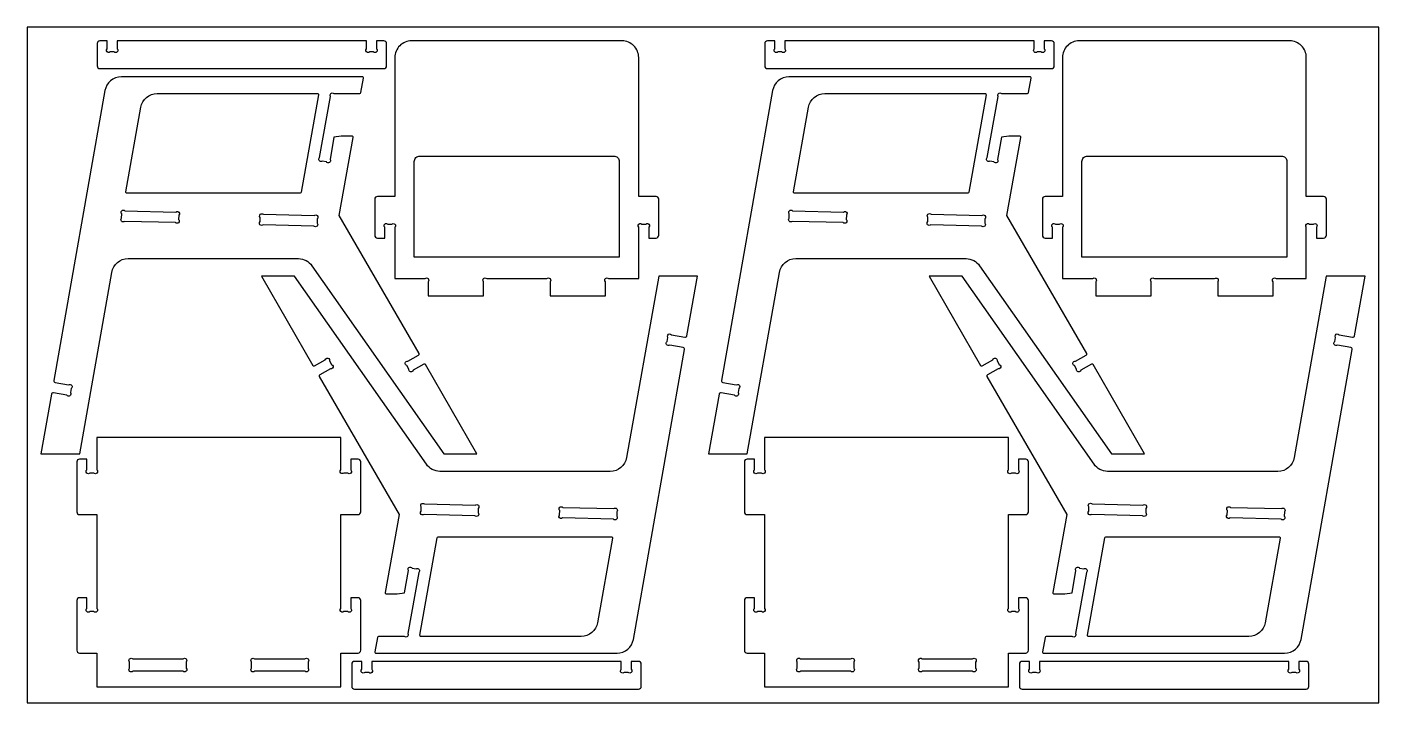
# Model space of a CAD drawing. Header units: millimetres. Extents: x 0 to 2440, y 0 to 1220.
import ezdxf

# ---------------------------------------------------------------- set-up
doc = ezdxf.new("R2010")
doc.units = ezdxf.units.MM

msp = doc.modelspace()

# ---------------------------------------------------------------- linework, layer by layer
msp.add_lwpolyline([(2440, 0), (2440, 1220), (0, 1220), (0, 0)], close=True)
for points in [[(126.5, 1150, 0.414214), (131.5, 1145), (643.9, 1145, 0.414214), (648.9, 1150), (648.9, 1190, 0.414214), (643.9, 1195), (630.9, 1195), (630.9, 1180.7, -1), (625.3, 1175), (618.4, 1175, -1), (612.7, 1180.7), (612.7, 1195), (162.7, 1195), (162.7, 1180.7, -1), (157.1, 1175), (150.2, 1175, -1), (144.5, 1180.7), (144.5, 1195), (131.5, 1195, 0.414214), (126.5, 1190)], [(1103.9, 1165, 0.414214), (1073.9, 1195), (693.9, 1195, 0.414214), (663.9, 1165), (663.9, 914.2), (632.6, 914.2, 0.414214), (627.6, 909.2), (627.6, 844.2, 0.414214), (632.6, 839.2), (645.6, 839.2), (645.6, 858.6, -1), (651.3, 864.2), (658.3, 864.2, -1), (663.9, 858.6), (663.9, 766), (718.3, 766, -1), (723.9, 760.3), (723.9, 735), (823.9, 735), (823.9, 760.3, -1), (829.6, 766), (938.3, 766, -1), (943.9, 760.3), (943.9, 735), (1043.9, 735), (1043.9, 760.3, -1), (1049.6, 766), (1103.9, 766), (1103.9, 858.6, -1), (1109.6, 864.2), (1116.6, 864.2, -1), (1122.2, 858.6), (1122.2, 839.2), (1135.2, 839.2, 0.414214), (1140.2, 844.2), (1140.2, 909.2, 0.414214), (1135.2, 914.2), (1103.9, 914.2)], [(1331.5, 1150, 0.414214), (1336.5, 1145), (1848.9, 1145, 0.414214), (1853.9, 1150), (1853.9, 1190, 0.414214), (1848.9, 1195), (1835.9, 1195), (1835.9, 1180.7, -1), (1830.3, 1175), (1823.4, 1175, -1), (1817.7, 1180.7), (1817.7, 1195), (1367.7, 1195), (1367.7, 1180.7, -1), (1362.1, 1175), (1355.2, 1175, -1), (1349.5, 1180.7), (1349.5, 1195), (1336.5, 1195, 0.414214), (1331.5, 1190)], [(2308.9, 1165, 0.414214), (2278.9, 1195), (1898.9, 1195, 0.414214), (1868.9, 1165), (1868.9, 914.2), (1837.6, 914.2, 0.414214), (1832.6, 909.2), (1832.6, 844.2, 0.414214), (1837.6, 839.2), (1850.6, 839.2), (1850.6, 858.6, -1), (1856.3, 864.2), (1863.3, 864.2, -1), (1868.9, 858.6), (1868.9, 766), (1923.3, 766, -1), (1928.9, 760.3), (1928.9, 735), (2028.9, 735), (2028.9, 760.3, -1), (2034.6, 766), (2143.3, 766, -1), (2148.9, 760.3), (2148.9, 735), (2248.9, 735), (2248.9, 760.3, -1), (2254.6, 766), (2308.9, 766), (2308.9, 858.6, -1), (2314.6, 864.2), (2321.6, 864.2, -1), (2327.2, 858.6), (2327.2, 839.2), (2340.2, 839.2, 0.414214), (2345.2, 844.2), (2345.2, 909.2, 0.414214), (2340.2, 914.2), (2308.9, 914.2)], [(588.4, 1020.7, 0.466308), (586.4, 1023), (567.1, 1023), (553.8, 1021), (546.8, 981.2, -1), (540.2, 976.7), (532.7, 978, -1), (528.1, 984.5), (547.5, 1094.9, -0.8391), (553.6, 1100), (600.7, 1100, 0.36397), (602.7, 1101.7), (607.3, 1127.7, 0.466308), (605.3, 1130), (170.2, 1130, 0.36397), (140.6, 1105.2), (48.4, 582, 0.414214), (50.8, 578.5), (75.1, 574.2, -1), (79.7, 567.6), (78.3, 560.1, -1), (71.8, 555.5), (47.5, 559.8, 0.414214), (44, 557.3), (25, 449.5), (95, 449.5), (152.8, 777.2, -0.36397), (182.3, 802), (489.7, 802, -0.244698), (514.3, 789.2), (752.1, 449.5), (812.1, 449.5), (719, 610.8, 0.414214), (716.3, 611.5), (696.9, 600.4, -1), (689.2, 602.4), (685.4, 609.1, -1), (687.4, 616.8), (706.8, 628, 0.414214), (707.5, 630.7), (563.6, 880)], [(1793.4, 1020.7, 0.466308), (1791.4, 1023), (1772.1, 1023), (1758.8, 1021), (1751.8, 981.2, -1), (1745.2, 976.7), (1737.7, 978, -1), (1733.1, 984.5), (1752.5, 1094.9, -0.8391), (1758.6, 1100), (1805.7, 1100, 0.36397), (1807.7, 1101.7), (1812.3, 1127.7, 0.466308), (1810.3, 1130), (1375.2, 1130, 0.36397), (1345.6, 1105.2), (1253.4, 582, 0.414214), (1255.8, 578.5), (1280.1, 574.2, -1), (1284.7, 567.6), (1283.3, 560.1, -1), (1276.8, 555.5), (1252.5, 559.8, 0.414214), (1249, 557.3), (1230, 449.5), (1300, 449.5), (1357.8, 777.2, -0.36397), (1387.3, 802), (1694.7, 802, -0.244698), (1719.3, 789.2), (1957.1, 449.5), (2017.1, 449.5), (1924, 610.8, 0.414214), (1921.3, 611.5), (1901.9, 600.4, -1), (1894.2, 602.4), (1890.4, 609.1, -1), (1892.4, 616.8), (1911.8, 628, 0.414214), (1912.5, 630.7), (1768.6, 880)], [(205.3, 1075.2, -0.36397), (234.9, 1100), (523.8, 1100, -0.466308), (525.8, 1097.7), (494.8, 921.7, -0.36397), (492.8, 920), (180.3, 920, -0.466308), (178.4, 922.3)], [(1410.3, 1075.2, -0.36397), (1439.9, 1100), (1728.8, 1100, -0.466308), (1730.8, 1097.7), (1699.8, 921.7, -0.36397), (1697.8, 920), (1385.3, 920, -0.466308), (1383.4, 922.3)], [(1058.9, 987.2, -0.414214), (1068.9, 977.2), (1068.9, 804.4), (698.9, 804.4), (698.9, 977.2, -0.414214), (708.9, 987.2)], [(2263.9, 987.2, -0.414214), (2273.9, 977.2), (2273.9, 804.4), (1903.9, 804.4), (1903.9, 977.2, -0.414214), (1913.9, 987.2)], [(176.6, 888.3), (268.3, 886, -1), (273.8, 880.2), (273.6, 872.5, -1), (267.8, 867), (176.2, 869.3, -1), (170.7, 875.1), (170.8, 882.7, -1)], [(426.6, 882), (518.2, 879.7, -1), (523.7, 874), (523.5, 866.3, -1), (517.8, 860.8), (426.1, 863, -1), (420.6, 868.8), (420.8, 876.5, -1)], [(1381.6, 888.3), (1473.3, 886, -1), (1478.8, 880.2), (1478.6, 872.5, -1), (1472.8, 867), (1381.2, 869.3, -1), (1375.7, 875.1), (1375.8, 882.7, -1)], [(1631.6, 882), (1723.2, 879.7, -1), (1728.7, 874), (1728.5, 866.3, -1), (1722.8, 860.8), (1631.1, 863, -1), (1625.6, 868.8), (1625.8, 876.5, -1)], [(1082.2, 442.8, -0.36397), (1052.7, 418), (745.3, 418, -0.244698), (720.7, 430.8), (482.9, 770.5), (422.9, 770.5), (516, 609.2, 0.414214), (518.7, 608.5), (538.1, 619.6, -1), (545.8, 617.6), (549.6, 610.9, -1), (547.6, 603.2), (528.2, 592, 0.414214), (527.5, 589.3), (671.4, 340), (646.6, 199.3, 0.466308), (648.6, 197), (667.9, 197), (681.2, 199), (688.2, 238.8, -1), (694.8, 243.3), (702.3, 242, -1), (706.9, 235.5), (687.5, 125.1, -0.8391), (681.4, 120), (634.3, 120, 0.36397), (632.3, 118.3), (627.7, 92.3, 0.466308), (629.7, 90), (1064.8, 90, 0.36397), (1094.4, 114.8), (1186.6, 638, 0.414214), (1184.2, 641.5), (1159.9, 645.8, -1), (1155.3, 652.4), (1156.7, 659.9, -1), (1163.2, 664.5), (1187.5, 660.2, 0.414214), (1191, 662.7), (1210, 770.5), (1140, 770.5)], [(2287.2, 442.8, -0.36397), (2257.7, 418), (1950.3, 418, -0.244698), (1925.7, 430.8), (1687.9, 770.5), (1627.9, 770.5), (1721, 609.2, 0.414214), (1723.7, 608.5), (1743.1, 619.6, -1), (1750.8, 617.6), (1754.6, 610.9, -1), (1752.6, 603.2), (1733.2, 592, 0.414214), (1732.5, 589.3), (1876.4, 340), (1851.6, 199.3, 0.466308), (1853.6, 197), (1872.9, 197), (1886.2, 199), (1893.2, 238.8, -1), (1899.8, 243.3), (1907.3, 242, -1), (1911.9, 235.5), (1892.5, 125.1, -0.8391), (1886.4, 120), (1839.3, 120, 0.36397), (1837.3, 118.3), (1832.7, 92.3, 0.466308), (1834.7, 90), (2269.8, 90, 0.36397), (2299.4, 114.8), (2391.6, 638, 0.414214), (2389.2, 641.5), (2364.9, 645.8, -1), (2360.3, 652.4), (2361.7, 659.9, -1), (2368.2, 664.5), (2392.5, 660.2, 0.414214), (2396, 662.7), (2415, 770.5), (2345, 770.5)], [(566.1, 29), (566.1, 90), (597.4, 90, 0.414214), (602.4, 95), (602.4, 185, 0.414214), (597.4, 190), (584.4, 190), (584.4, 170.7, -1), (578.8, 165), (571.8, 165, -1), (566.1, 170.7), (566.1, 340), (597.4, 340, 0.414214), (602.4, 345), (602.4, 435, 0.414214), (597.4, 440), (584.4, 440), (584.4, 420.7, -1), (578.8, 415), (571.8, 415, -1), (566.1, 420.7), (566.1, 479), (126.1, 479), (126.1, 420.7, -1), (120.5, 415), (113.5, 415, -1), (107.8, 420.7), (107.8, 440), (94.8, 440, 0.414214), (89.8, 435), (89.8, 345, 0.414214), (94.8, 340), (126.1, 340), (126.1, 170.7, -1), (120.5, 165), (113.5, 165, -1), (107.8, 170.7), (107.8, 190), (94.8, 190, 0.414214), (89.8, 185), (89.8, 95, 0.414214), (94.8, 90), (126.1, 90), (126.1, 29)], [(1771.1, 29), (1771.1, 90), (1802.4, 90, 0.414214), (1807.4, 95), (1807.4, 185, 0.414214), (1802.4, 190), (1789.4, 190), (1789.4, 170.7, -1), (1783.8, 165), (1776.8, 165, -1), (1771.1, 170.7), (1771.1, 340), (1802.4, 340, 0.414214), (1807.4, 345), (1807.4, 435, 0.414214), (1802.4, 440), (1789.4, 440), (1789.4, 420.7, -1), (1783.8, 415), (1776.8, 415, -1), (1771.1, 420.7), (1771.1, 479), (1331.1, 479), (1331.1, 420.7, -1), (1325.5, 415), (1318.5, 415, -1), (1312.8, 420.7), (1312.8, 440), (1299.8, 440, 0.414214), (1294.8, 435), (1294.8, 345, 0.414214), (1299.8, 340), (1331.1, 340), (1331.1, 170.7, -1), (1325.5, 165), (1318.5, 165, -1), (1312.8, 170.7), (1312.8, 190), (1299.8, 190, 0.414214), (1294.8, 185), (1294.8, 95, 0.414214), (1299.8, 90), (1331.1, 90), (1331.1, 29)], [(814.4, 351.2), (814.2, 343.5, -1), (808.4, 338), (716.8, 340.3, -1), (711.3, 346), (711.5, 353.7, -1), (717.2, 359.2), (808.9, 357, -1)], [(1064.3, 344.9), (1064.2, 337.3, -1), (1058.4, 331.7), (966.7, 334, -1), (961.2, 339.8), (961.4, 347.5, -1), (967.2, 353), (1058.8, 350.7, -1)], [(2019.4, 351.2), (2019.2, 343.5, -1), (2013.4, 338), (1921.8, 340.3, -1), (1916.3, 346), (1916.5, 353.7, -1), (1922.2, 359.2), (2013.9, 357, -1)], [(2269.3, 344.9), (2269.2, 337.3, -1), (2263.4, 331.7), (2171.7, 334, -1), (2166.2, 339.8), (2166.4, 347.5, -1), (2172.2, 353), (2263.8, 350.7, -1)], [(1054.7, 300, -0.466308), (1056.6, 297.7), (1029.7, 144.8, -0.36397), (1000.1, 120), (711.2, 120, -0.466308), (709.2, 122.3), (740.2, 298.3, -0.36397), (742.2, 300)], [(2259.7, 300, -0.466308), (2261.6, 297.7), (2234.7, 144.8, -0.36397), (2205.1, 120), (1916.2, 120, -0.466308), (1914.2, 122.3), (1945.2, 298.3, -0.36397), (1947.2, 300)], [(287.1, 73.9), (287.1, 62.7, -1), (281.5, 57.1), (190.8, 57.1, -1), (185.1, 62.7), (185.1, 73.9, -1), (190.8, 79.6), (281.5, 79.6, -1)], [(410.8, 79.6), (501.5, 79.6, -1), (507.1, 73.9), (507.1, 62.7, -1), (501.5, 57.1), (410.8, 57.1, -1), (405.1, 62.7), (405.1, 73.9, -1)], [(586.1, 30, 0.414214), (591.1, 25), (1103.5, 25, 0.414214), (1108.5, 30), (1108.5, 70, 0.414214), (1103.5, 75), (1090.5, 75), (1090.5, 60.7, -1), (1084.8, 55), (1077.9, 55, -1), (1072.3, 60.7), (1072.3, 75), (622.3, 75), (622.3, 60.7, -1), (616.6, 55), (609.7, 55, -1), (604.1, 60.7), (604.1, 75), (591.1, 75, 0.414214), (586.1, 70)], [(1492.1, 73.9), (1492.1, 62.7, -1), (1486.5, 57.1), (1395.8, 57.1, -1), (1390.1, 62.7), (1390.1, 73.9, -1), (1395.8, 79.6), (1486.5, 79.6, -1)], [(1615.8, 79.6), (1706.5, 79.6, -1), (1712.1, 73.9), (1712.1, 62.7, -1), (1706.5, 57.1), (1615.8, 57.1, -1), (1610.1, 62.7), (1610.1, 73.9, -1)], [(1791.1, 30, 0.414214), (1796.1, 25), (2308.5, 25, 0.414214), (2313.5, 30), (2313.5, 70, 0.414214), (2308.5, 75), (2295.5, 75), (2295.5, 60.7, -1), (2289.8, 55), (2282.9, 55, -1), (2277.3, 60.7), (2277.3, 75), (1827.3, 75), (1827.3, 60.7, -1), (1821.6, 55), (1814.7, 55, -1), (1809.1, 60.7), (1809.1, 75), (1796.1, 75, 0.414214), (1791.1, 70)]]:
    msp.add_lwpolyline(points, format="xyb", close=True)

doc.saveas('drawing.dxf')
